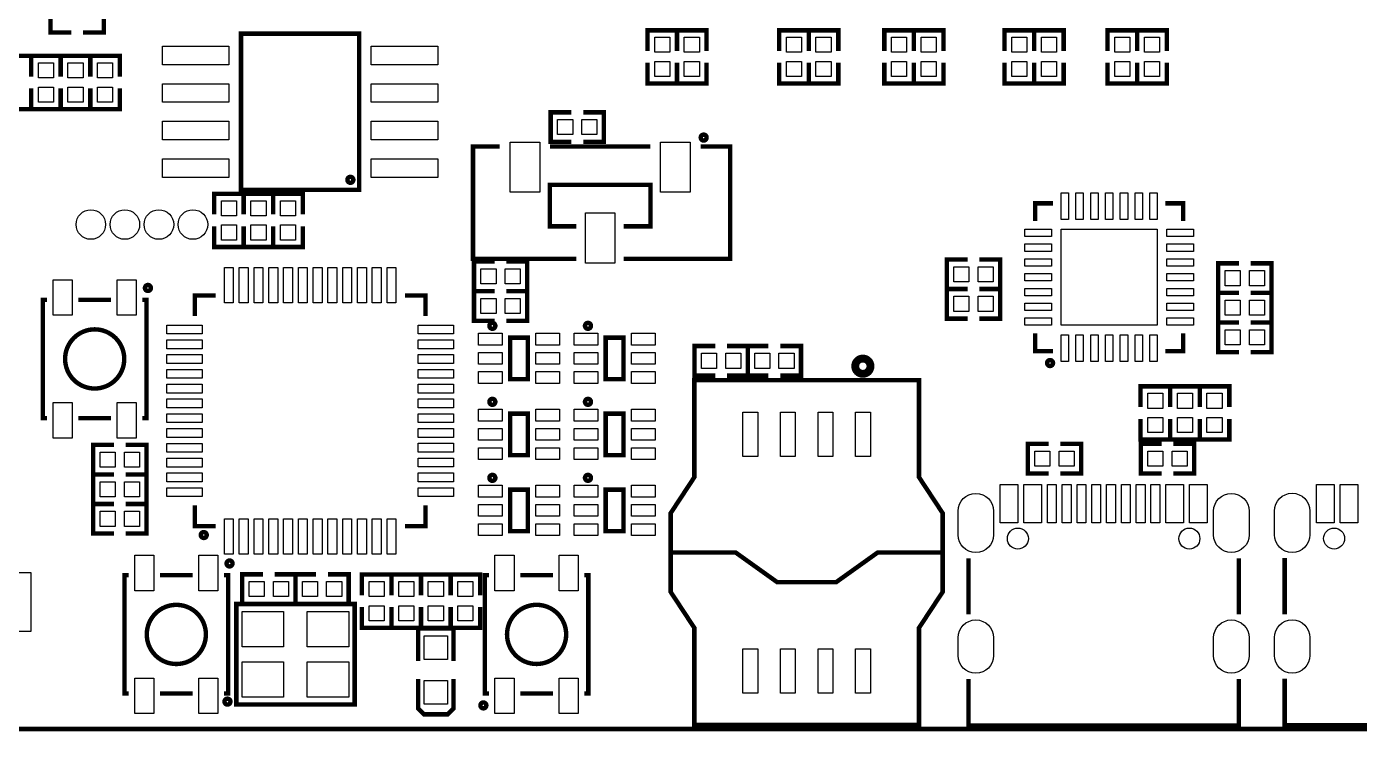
# Model space of a CAD drawing. Extents: x 0 to 112, y 0 to 86.
# Drawn here: x 26.88 to 71.94, y -0.08 to 23.75 of the extents above; entities that cross this region are included whole.
import ezdxf

# ---------------------------------------------------------------- set-up
doc = ezdxf.new("R2010")
doc.units = 0
for name, color, linetype in [('BG_OUTLINE', 3, 'CONTINUOUS'), ('PG_SILKSCREEN_TOP', 85, 'CONTINUOUS'), ('PIN_TOP', 12, 'CONTINUOUS')]:
    doc.layers.add(name, color=color, linetype=linetype)

msp = doc.modelspace()

# ---------------------------------------------------------------- linework, layer by layer
at = {"layer": 'BG_OUTLINE', "const_width": 0.1524}
msp.add_lwpolyline([(4.064, 0), (107.696, 0, 0.414214), (111.76, 4.064), (111.76, 81.8896, 0.414214), (107.696, 85.9536), (4.064, 85.9536, 0.414214), (0, 81.8896), (0, 4.064, 0.414214), (4.064, 0)], format="xyb", dxfattribs=at)
at = {"layer": 'PG_SILKSCREEN_TOP', "const_width": 0.150114}
for points in [[(28.385262, 24.549862), (27.685238, 24.549862), (27.685238, 23.54961), (28.385262, 23.54961)], [(28.785058, 24.549862), (29.485082, 24.549862), (29.485082, 23.54961), (28.785058, 23.54961)], [(38.12286, 18.229072), (38.12286, 23.509224), (34.122868, 23.509224), (34.122868, 18.229072), (38.12286, 18.229072)], [(48.869092, 22.924008), (48.869092, 23.624032), (47.86884, 23.624032), (47.86884, 22.924008)], [(49.869344, 22.924008), (49.869344, 23.624032), (48.869092, 23.624032), (48.869092, 22.924008)], [(53.322728, 22.924008), (53.322728, 23.624032), (52.322476, 23.624032), (52.322476, 22.924008)], [(54.32298, 22.924008), (54.32298, 23.624032), (53.322728, 23.624032), (53.322728, 22.924008)], [(56.878474, 22.924008), (56.878474, 23.624032), (55.878222, 23.624032), (55.878222, 22.924008)], [(57.878726, 22.924008), (57.878726, 23.624032), (56.878474, 23.624032), (56.878474, 22.924008)], [(60.945014, 22.924008), (60.945014, 23.624032), (59.944762, 23.624032), (59.944762, 22.924008)], [(61.945266, 22.924008), (61.945266, 23.624032), (60.945014, 23.624032), (60.945014, 22.924008)], [(64.429894, 22.924008), (64.429894, 23.624032), (63.429642, 23.624032), (63.429642, 22.924008)], [(65.430146, 22.924008), (65.430146, 23.624032), (64.429894, 23.624032), (64.429894, 22.924008)], [(27.026616, 22.060916), (27.026616, 22.76094), (26.026364, 22.76094), (26.026364, 22.060916)], [(28.026868, 22.060916), (28.026868, 22.76094), (27.026616, 22.76094), (27.026616, 22.060916)], [(29.02712, 22.060916), (29.02712, 22.76094), (28.026868, 22.76094), (28.026868, 22.060916)], [(29.02712, 22.060916), (29.02712, 22.76094), (30.027372, 22.76094), (30.027372, 22.060916)], [(48.869092, 22.524212), (48.869092, 21.824188), (47.86884, 21.824188), (47.86884, 22.524212)], [(49.869344, 22.524212), (49.869344, 21.824188), (48.869092, 21.824188), (48.869092, 22.524212)], [(53.322728, 22.524212), (53.322728, 21.824188), (52.322476, 21.824188), (52.322476, 22.524212)], [(54.32298, 22.524212), (54.32298, 21.824188), (53.322728, 21.824188), (53.322728, 22.524212)], [(56.878474, 22.524212), (56.878474, 21.824188), (55.878222, 21.824188), (55.878222, 22.524212)], [(57.878726, 22.524212), (57.878726, 21.824188), (56.878474, 21.824188), (56.878474, 22.524212)], [(60.945014, 22.524212), (60.945014, 21.824188), (59.944762, 21.824188), (59.944762, 22.524212)], [(61.945266, 22.524212), (61.945266, 21.824188), (60.945014, 21.824188), (60.945014, 22.524212)], [(64.429894, 22.524212), (64.429894, 21.824188), (63.429642, 21.824188), (63.429642, 22.524212)], [(65.430146, 22.524212), (65.430146, 21.824188), (64.429894, 21.824188), (64.429894, 22.524212)], [(27.026616, 21.66112), (27.026616, 20.961096), (26.026364, 20.961096), (26.026364, 21.66112)], [(28.026868, 21.66112), (28.026868, 20.961096), (27.026616, 20.961096), (27.026616, 21.66112)], [(29.02712, 21.66112), (29.02712, 20.961096), (28.026868, 20.961096), (28.026868, 21.66112)], [(29.02712, 21.66112), (29.02712, 20.961096), (30.027372, 20.961096), (30.027372, 21.66112)], [(45.295312, 19.851116), (44.595288, 19.851116), (44.595288, 20.851368), (45.295312, 20.851368)], [(45.695108, 19.851116), (46.395132, 19.851116), (46.395132, 20.851368), (45.695108, 20.851368)], [(42.869358, 19.697446), (41.969436, 19.697446), (41.969436, 15.897606), (45.469302, 15.897606)], [(47.969424, 19.697446), (44.56938, 19.697446)], [(47.069502, 15.897606), (50.669444, 15.897606), (50.669444, 19.697446), (49.669446, 19.697446)], [(34.214308, 17.398238), (34.214308, 18.098262), (33.214056, 18.098262), (33.214056, 17.398238)], [(34.214308, 17.398238), (34.214308, 18.098262), (35.21456, 18.098262), (35.21456, 17.398238)], [(35.21456, 17.398238), (35.21456, 18.098262), (36.214812, 18.098262), (36.214812, 17.398238)], [(47.069502, 16.997426), (47.969424, 16.997426), (47.969424, 18.397474), (44.56938, 18.397474), (44.56938, 16.997426), (45.469302, 16.997426)], [(60.983368, 17.174972), (60.983368, 17.775174), (61.58357, 17.775174)], [(65.38341, 17.775174), (65.983612, 17.775174), (65.983612, 17.174972)], [(34.214308, 16.998442), (34.214308, 16.298418), (33.214056, 16.298418), (33.214056, 16.998442)], [(34.214308, 16.998442), (34.214308, 16.298418), (35.21456, 16.298418), (35.21456, 16.998442)], [(35.21456, 16.998442), (35.21456, 16.298418), (36.214812, 16.298418), (36.214812, 16.998442)], [(42.702226, 14.804898), (42.002202, 14.804898), (42.002202, 15.80515), (42.702226, 15.80515)], [(43.102022, 14.804898), (43.802046, 14.804898), (43.802046, 15.80515), (43.102022, 15.80515)], [(58.69559, 14.877034), (57.995566, 14.877034), (57.995566, 15.877286), (58.69559, 15.877286)], [(59.095386, 14.877034), (59.79541, 14.877034), (59.79541, 15.877286), (59.095386, 15.877286)], [(67.871594, 15.745206), (67.17157, 15.745206), (67.17157, 14.744954), (67.871594, 14.744954)], [(68.27139, 15.745206), (68.971414, 15.745206), (68.971414, 14.744954), (68.27139, 14.744954)], [(42.702226, 14.804898), (42.002202, 14.804898), (42.002202, 13.804646), (42.702226, 13.804646)], [(43.102022, 14.804898), (43.802046, 14.804898), (43.802046, 13.804646), (43.102022, 13.804646)], [(58.69559, 13.876782), (57.995566, 13.876782), (57.995566, 14.877034), (58.69559, 14.877034)], [(59.095386, 13.876782), (59.79541, 13.876782), (59.79541, 14.877034), (59.095386, 14.877034)], [(27.563572, 14.51356), (27.425396, 14.51356), (27.425396, 10.513568), (27.563572, 10.513568)], [(29.72943, 14.51356), (28.621482, 14.51356)], [(30.78734, 10.513568), (30.925516, 10.513568), (30.925516, 14.51356), (30.78734, 14.51356)], [(33.264348, 14.660372), (32.564324, 14.660372), (32.564324, 13.960348)], [(39.664132, 14.660372), (40.364156, 14.660372), (40.364156, 13.960348)], [(67.871594, 13.744702), (67.17157, 13.744702), (67.17157, 14.744954), (67.871594, 14.744954)], [(68.27139, 13.744702), (68.971414, 13.744702), (68.971414, 14.744954), (68.27139, 14.744954)], [(67.871594, 12.74445), (67.17157, 12.74445), (67.17157, 13.744702), (67.871594, 13.744702)], [(68.27139, 12.74445), (68.971414, 12.74445), (68.971414, 13.744702), (68.27139, 13.744702)], [(43.824906, 13.2334), (43.824906, 11.833352), (43.224958, 11.833352), (43.224958, 13.2334), (43.824906, 13.2334)], [(47.056802, 13.2334), (47.056802, 11.833352), (46.456854, 11.833352), (46.456854, 13.2334), (47.056802, 13.2334)], [(61.58357, 12.77493), (60.983368, 12.77493), (60.983368, 13.375132)], [(65.983612, 13.375132), (65.983612, 12.77493), (65.38341, 12.77493)], [(50.160682, 12.949936), (49.460658, 12.949936), (49.460658, 11.949684), (50.160682, 11.949684)], [(50.560478, 12.949936), (51.260502, 12.949936), (51.260502, 11.949684), (50.560478, 11.949684)], [(51.960526, 12.949936), (51.260502, 12.949936), (51.260502, 11.949684), (51.960526, 11.949684)], [(52.360322, 12.949936), (53.060346, 12.949936), (53.060346, 11.949684), (52.360322, 11.949684)], [(57.053226, 11.7983), (57.053226, 8.513318), (57.853072, 7.298182), (57.853072, 4.638294), (57.053226, 3.423158), (57.053226, 0.138176), (49.453038, 0.138176), (49.453038, 3.423158), (48.653192, 4.638294), (48.653192, 7.298182), (49.453038, 8.513318), (49.453038, 11.7983), (57.053226, 11.7983)], [(65.545462, 10.886948), (65.545462, 11.586972), (64.54521, 11.586972), (64.54521, 10.886948)], [(66.545714, 10.886948), (66.545714, 11.586972), (65.545462, 11.586972), (65.545462, 10.886948)], [(67.545966, 10.886948), (67.545966, 11.586972), (66.545714, 11.586972), (66.545714, 10.886948)], [(29.72943, 10.513568), (28.621482, 10.513568)], [(43.824906, 10.663428), (43.824906, 9.26338), (43.224958, 9.26338), (43.224958, 10.663428), (43.824906, 10.663428)], [(47.056802, 10.663428), (47.056802, 9.26338), (46.456854, 9.26338), (46.456854, 10.663428), (47.056802, 10.663428)], [(65.545462, 10.487152), (65.545462, 9.787128), (64.54521, 9.787128), (64.54521, 10.487152)], [(66.545714, 10.487152), (66.545714, 9.787128), (65.545462, 9.787128), (65.545462, 10.487152)], [(67.545966, 10.487152), (67.545966, 9.787128), (66.545714, 9.787128), (66.545714, 10.487152)], [(29.826458, 8.60933), (29.126434, 8.60933), (29.126434, 9.609582), (29.826458, 9.609582)], [(30.226254, 8.60933), (30.926278, 8.60933), (30.926278, 9.609582), (30.226254, 9.609582)], [(61.435234, 9.643364), (60.73521, 9.643364), (60.73521, 8.643112), (61.435234, 8.643112)], [(61.83503, 9.643364), (62.535054, 9.643364), (62.535054, 8.643112), (61.83503, 8.643112)], [(65.25514, 9.643364), (64.555116, 9.643364), (64.555116, 8.643112), (65.25514, 8.643112)], [(65.654936, 9.643364), (66.35496, 9.643364), (66.35496, 8.643112), (65.654936, 8.643112)], [(29.826458, 8.60933), (29.126434, 8.60933), (29.126434, 7.609078), (29.826458, 7.609078)], [(30.226254, 8.60933), (30.926278, 8.60933), (30.926278, 7.609078), (30.226254, 7.609078)], [(43.824906, 8.093456), (43.824906, 6.693408), (43.224958, 6.693408), (43.224958, 8.093456), (43.824906, 8.093456)], [(47.056802, 8.093456), (47.056802, 6.693408), (46.456854, 6.693408), (46.456854, 8.093456), (47.056802, 8.093456)], [(29.826458, 6.608826), (29.126434, 6.608826), (29.126434, 7.609078), (29.826458, 7.609078)], [(30.226254, 6.608826), (30.926278, 6.608826), (30.926278, 7.609078), (30.226254, 7.609078)], [(32.564324, 7.560564), (32.564324, 6.86054), (33.264348, 6.86054)], [(39.664132, 6.86054), (40.364156, 6.86054), (40.364156, 7.560564)], [(57.853072, 5.968238), (55.653178, 5.968238), (54.25313, 4.96824), (52.253134, 4.96824), (50.853086, 5.968238), (48.653192, 5.968238)], [(58.723022, 5.77723), (58.723022, 3.88112)], [(67.867022, 3.88112), (67.867022, 5.77723)], [(69.4182, 5.780024), (69.4182, 3.883914)], [(30.32506, 5.199888), (30.186884, 5.199888), (30.186884, 1.199896), (30.32506, 1.199896)], [(32.490918, 5.199888), (31.38297, 5.199888)], [(33.548828, 1.199896), (33.687004, 1.199896), (33.687004, 5.199888), (33.548828, 5.199888)], [(34.864294, 4.232402), (34.16427, 4.232402), (34.16427, 5.232654), (34.864294, 5.232654)], [(35.26409, 4.232402), (35.964114, 4.232402), (35.964114, 5.232654), (35.26409, 5.232654)], [(36.664138, 5.232654), (35.964114, 5.232654), (35.964114, 4.232402), (36.664138, 4.232402)], [(37.063934, 5.232654), (37.763958, 5.232654), (37.763958, 4.232402), (37.063934, 4.232402)], [(39.212012, 4.52247), (39.212012, 5.222494), (38.21176, 5.222494), (38.21176, 4.52247)], [(39.212012, 4.52247), (39.212012, 5.222494), (40.212264, 5.222494), (40.212264, 4.52247)], [(40.212264, 4.52247), (40.212264, 5.222494), (41.212516, 5.222494), (41.212516, 4.52247)], [(42.212768, 4.52247), (42.212768, 5.222494), (41.212516, 5.222494), (41.212516, 4.52247)], [(42.507916, 5.200904), (42.36974, 5.200904), (42.36974, 1.200912), (42.507916, 1.200912)], [(43.565826, 5.200904), (44.673774, 5.200904)], [(45.731684, 1.200912), (45.86986, 1.200912), (45.86986, 5.200904), (45.731684, 5.200904)], [(33.965896, 0.829056), (37.965888, 0.829056), (37.965888, 4.2291), (33.965896, 4.2291), (33.965896, 0.829056)], [(39.212012, 4.122674), (39.212012, 3.42265), (38.21176, 3.42265), (38.21176, 4.122674)], [(39.212012, 4.122674), (39.212012, 3.42265), (40.212264, 3.42265), (40.212264, 4.122674)], [(40.212264, 4.122674), (40.212264, 3.42265), (41.212516, 3.42265), (41.212516, 4.122674)], [(42.212768, 4.122674), (42.212768, 3.42265), (41.212516, 3.42265), (41.212516, 4.122674)], [(40.112442, 2.29743), (40.112442, 3.397504), (41.312338, 3.397504), (41.312338, 2.29743)], [(41.312338, 1.697482), (41.312338, 0.697484), (41.11244, 0.497332), (40.31234, 0.497332), (40.112442, 0.697484), (40.112442, 1.697482)], [(58.723022, 1.697228), (58.723022, 0.124206), (67.867022, 0.124206), (67.867022, 1.697228)], [(69.4182, 1.700022), (69.4182, 0.127), (78.5622, 0.127), (78.5622, 1.700022)], [(32.490918, 1.199896), (31.38297, 1.199896)], [(43.565826, 1.200912), (44.673774, 1.200912)]]:
    msp.add_lwpolyline(points, dxfattribs=at)
for points in [[(49.869344, 19.99742, 0.99979), (49.669446, 19.997674, 1.00021), (49.869344, 19.99742)], [(37.922962, 18.569178, 0.9997), (37.72281, 18.569178, 1.0003), (37.922962, 18.569178)], [(31.07563, 14.91361, 0.999541), (30.875224, 14.91361, 1.000459), (31.07563, 14.91361)], [(30.175454, 12.513564, 1), (28.175458, 12.513564, 1), (30.175454, 12.513564)], [(42.724832, 13.63345, 1.00053), (42.524934, 13.633196, 0.99947), (42.724832, 13.63345)], [(45.956728, 13.63345, 1.00053), (45.75683, 13.633196, 0.99947), (45.956728, 13.63345)], [(55.469282, 12.2682, 1.00012), (54.837076, 12.2682, 0.99988), (55.469282, 12.2682)], [(55.353204, 12.2682, 1.00019), (54.953154, 12.2682, 0.99981), (55.353204, 12.2682)], [(61.583316, 12.375134, 1.000451), (61.383672, 12.37488, 0.999549), (61.583316, 12.375134)], [(42.724832, 11.063478, 1.00053), (42.524934, 11.063224, 0.99947), (42.724832, 11.063478)], [(45.956728, 11.063478, 1.00053), (45.75683, 11.063224, 0.99947), (45.956728, 11.063478)], [(42.724832, 8.493506, 1.00053), (42.524934, 8.493252, 0.99947), (42.724832, 8.493506)], [(45.956728, 8.493506, 1.00053), (45.75683, 8.493252, 0.99947), (45.956728, 8.493506)], [(32.963866, 6.560566, 1.000171), (32.76473, 6.560312, 0.999829), (32.963866, 6.560566)], [(33.837118, 5.599938, 0.999541), (33.636712, 5.599938, 1.000459), (33.837118, 5.599938)], [(32.936942, 3.199892, 1), (30.936946, 3.199892, 1), (32.936942, 3.199892)], [(45.119798, 3.200908, 1), (43.119802, 3.200908, 1), (45.119798, 3.200908)], [(33.765998, 0.929132, 0.999461), (33.565846, 0.929132, 1.00054), (33.765998, 0.929132)], [(42.419778, 0.800862, 1.00046), (42.21988, 0.800862, 0.99954), (42.419778, 0.800862)]]:
    msp.add_lwpolyline(points, format="xyb", dxfattribs=at)
at = {"layer": 'PIN_TOP'}
for points in [[(33.717738, 23.089108), (33.717738, 22.459188), (31.467806, 22.459188), (31.467806, 23.089108)], [(40.777922, 23.089108), (40.777922, 22.459188), (38.52799, 22.459188), (38.52799, 23.089108)], [(48.11395, 23.389082), (48.623982, 23.389082), (48.623982, 22.87905), (48.11395, 22.87905)], [(49.114202, 23.389082), (49.624234, 23.389082), (49.624234, 22.87905), (49.114202, 22.87905)], [(52.567586, 23.389082), (53.077618, 23.389082), (53.077618, 22.87905), (52.567586, 22.87905)], [(53.567838, 23.389082), (54.07787, 23.389082), (54.07787, 22.87905), (53.567838, 22.87905)], [(56.123332, 23.389082), (56.633364, 23.389082), (56.633364, 22.87905), (56.123332, 22.87905)], [(57.123584, 23.389082), (57.633616, 23.389082), (57.633616, 22.87905), (57.123584, 22.87905)], [(60.189872, 23.389082), (60.699904, 23.389082), (60.699904, 22.87905), (60.189872, 22.87905)], [(61.190124, 23.389082), (61.700156, 23.389082), (61.700156, 22.87905), (61.190124, 22.87905)], [(63.674752, 23.389082), (64.184784, 23.389082), (64.184784, 22.87905), (63.674752, 22.87905)], [(64.675004, 23.389082), (65.185036, 23.389082), (65.185036, 22.87905), (64.675004, 22.87905)], [(48.11395, 22.56917), (48.623982, 22.56917), (48.623982, 22.059138), (48.11395, 22.059138)], [(49.114202, 22.56917), (49.624234, 22.56917), (49.624234, 22.059138), (49.114202, 22.059138)], [(52.567586, 22.56917), (53.077618, 22.56917), (53.077618, 22.059138), (52.567586, 22.059138)], [(53.567838, 22.56917), (54.07787, 22.56917), (54.07787, 22.059138), (53.567838, 22.059138)], [(56.123332, 22.56917), (56.633364, 22.56917), (56.633364, 22.059138), (56.123332, 22.059138)], [(57.123584, 22.56917), (57.633616, 22.56917), (57.633616, 22.059138), (57.123584, 22.059138)], [(60.189872, 22.56917), (60.699904, 22.56917), (60.699904, 22.059138), (60.189872, 22.059138)], [(61.190124, 22.56917), (61.700156, 22.56917), (61.700156, 22.059138), (61.190124, 22.059138)], [(63.674752, 22.56917), (64.184784, 22.56917), (64.184784, 22.059138), (63.674752, 22.059138)], [(64.675004, 22.56917), (65.185036, 22.56917), (65.185036, 22.059138), (64.675004, 22.059138)], [(27.271726, 22.52599), (27.781758, 22.52599), (27.781758, 22.015958), (27.271726, 22.015958)], [(28.271978, 22.52599), (28.78201, 22.52599), (28.78201, 22.015958), (28.271978, 22.015958)], [(29.782262, 22.015958), (29.27223, 22.015958), (29.27223, 22.52599), (29.782262, 22.52599)], [(27.271726, 21.706078), (27.781758, 21.706078), (27.781758, 21.196046), (27.271726, 21.196046)], [(28.271978, 21.706078), (28.78201, 21.706078), (28.78201, 21.196046), (28.271978, 21.196046)], [(29.782262, 21.196046), (29.27223, 21.196046), (29.27223, 21.706078), (29.782262, 21.706078)], [(33.717738, 21.819108), (33.717738, 21.189188), (31.467806, 21.189188), (31.467806, 21.819108)], [(40.777922, 21.819108), (40.777922, 21.189188), (38.52799, 21.189188), (38.52799, 21.819108)], [(33.717738, 20.549108), (33.717738, 19.919188), (31.467806, 19.919188), (31.467806, 20.549108)], [(40.777922, 20.549108), (40.777922, 19.919188), (38.52799, 19.919188), (38.52799, 20.549108)], [(45.34027, 20.606258), (45.34027, 20.096226), (44.830238, 20.096226), (44.830238, 20.606258)], [(46.160182, 20.606258), (46.160182, 20.096226), (45.65015, 20.096226), (45.65015, 20.606258)], [(43.229403, 19.847433), (44.229401, 19.847433), (44.229401, 18.147411), (43.229403, 18.147411)], [(48.309403, 19.847433), (49.309401, 19.847433), (49.309401, 18.147411), (48.309403, 18.147411)], [(33.717738, 19.279108), (33.717738, 18.649188), (31.467806, 18.649188), (31.467806, 19.279108)], [(40.777922, 19.279108), (40.777922, 18.649188), (38.52799, 18.649188), (38.52799, 19.279108)], [(62.108334, 17.225137), (61.858398, 17.225137), (61.858398, 18.125059), (62.108334, 18.125059)], [(62.60846, 17.225137), (62.358524, 17.225137), (62.358524, 18.125059), (62.60846, 18.125059)], [(63.108332, 17.225137), (62.858396, 17.225137), (62.858396, 18.125059), (63.108332, 18.125059)], [(63.608458, 17.225137), (63.358522, 17.225137), (63.358522, 18.125059), (63.608458, 18.125059)], [(64.108584, 17.225137), (63.858648, 17.225137), (63.858648, 18.125059), (64.108584, 18.125059)], [(64.608456, 17.225137), (64.35852, 17.225137), (64.35852, 18.125059), (64.608456, 18.125059)], [(65.108582, 17.225137), (64.858646, 17.225137), (64.858646, 18.125059), (65.108582, 18.125059)], [(33.459166, 17.863312), (33.969198, 17.863312), (33.969198, 17.35328), (33.459166, 17.35328)], [(34.96945, 17.35328), (34.459418, 17.35328), (34.459418, 17.863312), (34.96945, 17.863312)], [(35.969702, 17.35328), (35.45967, 17.35328), (35.45967, 17.863312), (35.969702, 17.863312)], [(45.769403, 17.447641), (46.769401, 17.447641), (46.769401, 15.747619), (45.769403, 15.747619)], [(33.459166, 17.0434), (33.969198, 17.0434), (33.969198, 16.533368), (33.459166, 16.533368)], [(34.96945, 16.533368), (34.459418, 16.533368), (34.459418, 17.0434), (34.96945, 17.0434)], [(35.969702, 16.533368), (35.45967, 16.533368), (35.45967, 17.0434), (35.969702, 17.0434)], [(61.533405, 16.900144), (61.533405, 16.650208), (60.633483, 16.650208), (60.633483, 16.900144)], [(65.108455, 16.900017), (65.108455, 13.650087), (61.858525, 13.650087), (61.858525, 16.900017)], [(66.333497, 16.900144), (66.333497, 16.650208), (65.433575, 16.650208), (65.433575, 16.900144)], [(61.533405, 16.400018), (61.533405, 16.150082), (60.633483, 16.150082), (60.633483, 16.400018)], [(66.333497, 16.400018), (66.333497, 16.150082), (65.433575, 16.150082), (65.433575, 16.400018)], [(61.533405, 15.900146), (61.533405, 15.65021), (60.633483, 15.65021), (60.633483, 15.900146)], [(66.333497, 15.900146), (66.333497, 15.65021), (65.433575, 15.65021), (65.433575, 15.900146)], [(33.564195, 15.610332), (33.864169, 15.610332), (33.864169, 14.410436), (33.564195, 14.410436)], [(34.064321, 15.610332), (34.364295, 15.610332), (34.364295, 14.410436), (34.064321, 14.410436)], [(34.564193, 15.610332), (34.864167, 15.610332), (34.864167, 14.410436), (34.564193, 14.410436)], [(35.064319, 15.610332), (35.364293, 15.610332), (35.364293, 14.410436), (35.064319, 14.410436)], [(35.564191, 15.610332), (35.864165, 15.610332), (35.864165, 14.410436), (35.564191, 14.410436)], [(36.064317, 15.610332), (36.364291, 15.610332), (36.364291, 14.410436), (36.064317, 14.410436)], [(36.564189, 15.610332), (36.864163, 15.610332), (36.864163, 14.410436), (36.564189, 14.410436)], [(37.064315, 15.610332), (37.364289, 15.610332), (37.364289, 14.410436), (37.064315, 14.410436)], [(37.564187, 15.610332), (37.864161, 15.610332), (37.864161, 14.410436), (37.564187, 14.410436)], [(38.064313, 15.610332), (38.364287, 15.610332), (38.364287, 14.410436), (38.064313, 14.410436)], [(38.564185, 15.610332), (38.864159, 15.610332), (38.864159, 14.410436), (38.564185, 14.410436)], [(39.064311, 15.610332), (39.364285, 15.610332), (39.364285, 14.410436), (39.064311, 14.410436)], [(42.747184, 15.56004), (42.747184, 15.050008), (42.237152, 15.050008), (42.237152, 15.56004)], [(43.567096, 15.56004), (43.567096, 15.050008), (43.057064, 15.050008), (43.057064, 15.56004)], [(58.740548, 15.632176), (58.740548, 15.122144), (58.230516, 15.122144), (58.230516, 15.632176)], [(59.56046, 15.632176), (59.56046, 15.122144), (59.050428, 15.122144), (59.050428, 15.632176)], [(61.533405, 15.40002), (61.533405, 15.150084), (60.633483, 15.150084), (60.633483, 15.40002)], [(66.333497, 15.40002), (66.333497, 15.150084), (65.433575, 15.150084), (65.433575, 15.40002)], [(67.40652, 14.990064), (67.40652, 15.500096), (67.916552, 15.500096), (67.916552, 14.990064)], [(68.226432, 14.990064), (68.226432, 15.500096), (68.736464, 15.500096), (68.736464, 14.990064)], [(27.767407, 15.191486), (28.417393, 15.191486), (28.417393, 13.99159), (27.767407, 13.99159)], [(29.933519, 15.191486), (30.583505, 15.191486), (30.583505, 13.99159), (29.933519, 13.99159)], [(61.533405, 14.899894), (61.533405, 14.649958), (60.633483, 14.649958), (60.633483, 14.899894)], [(66.333497, 14.899894), (66.333497, 14.649958), (65.433575, 14.649958), (65.433575, 14.899894)], [(42.237152, 14.049756), (42.237152, 14.559788), (42.747184, 14.559788), (42.747184, 14.049756)], [(43.057064, 14.049756), (43.057064, 14.559788), (43.567096, 14.559788), (43.567096, 14.049756)], [(58.740548, 14.631924), (58.740548, 14.121892), (58.230516, 14.121892), (58.230516, 14.631924)], [(59.56046, 14.631924), (59.56046, 14.121892), (59.050428, 14.121892), (59.050428, 14.631924)], [(67.916552, 14.499844), (67.916552, 13.989812), (67.40652, 13.989812), (67.40652, 14.499844)], [(68.736464, 14.499844), (68.736464, 13.989812), (68.226432, 13.989812), (68.226432, 14.499844)], [(61.533405, 14.400022), (61.533405, 14.150086), (60.633483, 14.150086), (60.633483, 14.400022)], [(66.333497, 14.400022), (66.333497, 14.150086), (65.433575, 14.150086), (65.433575, 14.400022)], [(31.614364, 13.3604), (31.614364, 13.660374), (32.81426, 13.660374), (32.81426, 13.3604)], [(41.314116, 13.660501), (41.314116, 13.360527), (40.11422, 13.360527), (40.11422, 13.660501)], [(61.533405, 13.899896), (61.533405, 13.64996), (60.633483, 13.64996), (60.633483, 13.899896)], [(66.333497, 13.899896), (66.333497, 13.64996), (65.433575, 13.64996), (65.433575, 13.899896)], [(31.614364, 12.860274), (31.614364, 13.160248), (32.81426, 13.160248), (32.81426, 12.860274)], [(41.314116, 13.160375), (41.314116, 12.860401), (40.11422, 12.860401), (40.11422, 13.160375)], [(42.154856, 12.98321), (42.154856, 13.38326), (42.954956, 13.38326), (42.954956, 12.98321)], [(44.094908, 12.98321), (44.094908, 13.38326), (44.895008, 13.38326), (44.895008, 12.98321)], [(45.386752, 12.98321), (45.386752, 13.38326), (46.186852, 13.38326), (46.186852, 12.98321)], [(47.326804, 12.98321), (47.326804, 13.38326), (48.126904, 13.38326), (48.126904, 12.98321)], [(62.108334, 12.425045), (61.858398, 12.425045), (61.858398, 13.324967), (62.108334, 13.324967)], [(62.60846, 12.425045), (62.358524, 12.425045), (62.358524, 13.324967), (62.60846, 13.324967)], [(63.108332, 12.425045), (62.858396, 12.425045), (62.858396, 13.324967), (63.108332, 13.324967)], [(63.608458, 12.425045), (63.358522, 12.425045), (63.358522, 13.324967), (63.608458, 13.324967)], [(64.108584, 12.425045), (63.858648, 12.425045), (63.858648, 13.324967), (64.108584, 13.324967)], [(64.608456, 12.425045), (64.35852, 12.425045), (64.35852, 13.324967), (64.608456, 13.324967)], [(65.108582, 12.425045), (64.858646, 12.425045), (64.858646, 13.324967), (65.108582, 13.324967)], [(67.916552, 13.499592), (67.916552, 12.98956), (67.40652, 12.98956), (67.40652, 13.499592)], [(68.736464, 13.499592), (68.736464, 12.98956), (68.226432, 12.98956), (68.226432, 13.499592)], [(31.614364, 12.360402), (31.614364, 12.660376), (32.81426, 12.660376), (32.81426, 12.360402)], [(41.314116, 12.660503), (41.314116, 12.360529), (40.11422, 12.360529), (40.11422, 12.660503)], [(42.154856, 12.333224), (42.154856, 12.733274), (42.954956, 12.733274), (42.954956, 12.333224)], [(44.094908, 12.333224), (44.094908, 12.733274), (44.895008, 12.733274), (44.895008, 12.333224)], [(45.386752, 12.333224), (45.386752, 12.733274), (46.186852, 12.733274), (46.186852, 12.333224)], [(47.326804, 12.333224), (47.326804, 12.733274), (48.126904, 12.733274), (48.126904, 12.333224)], [(49.695608, 12.194794), (49.695608, 12.704826), (50.20564, 12.704826), (50.20564, 12.194794)], [(50.51552, 12.194794), (50.51552, 12.704826), (51.025552, 12.704826), (51.025552, 12.194794)], [(51.495452, 12.194794), (51.495452, 12.704826), (52.005484, 12.704826), (52.005484, 12.194794)], [(52.315364, 12.194794), (52.315364, 12.704826), (52.825396, 12.704826), (52.825396, 12.194794)], [(31.614364, 11.860276), (31.614364, 12.16025), (32.81426, 12.16025), (32.81426, 11.860276)], [(41.314116, 12.160377), (41.314116, 11.860403), (40.11422, 11.860403), (40.11422, 12.160377)], [(42.154856, 11.683238), (42.154856, 12.083288), (42.954956, 12.083288), (42.954956, 11.683238)], [(44.094908, 11.683238), (44.094908, 12.083288), (44.895008, 12.083288), (44.895008, 11.683238)], [(45.386752, 11.683238), (45.386752, 12.083288), (46.186852, 12.083288), (46.186852, 11.683238)], [(47.326804, 11.683238), (47.326804, 12.083288), (48.126904, 12.083288), (48.126904, 11.683238)], [(31.614364, 11.360404), (31.614364, 11.660378), (32.81426, 11.660378), (32.81426, 11.360404)], [(41.314116, 11.660505), (41.314116, 11.360531), (40.11422, 11.360531), (40.11422, 11.660505)], [(64.79032, 11.352022), (65.300352, 11.352022), (65.300352, 10.84199), (64.79032, 10.84199)], [(65.790572, 11.352022), (66.300604, 11.352022), (66.300604, 10.84199), (65.790572, 10.84199)], [(66.790824, 11.352022), (67.300856, 11.352022), (67.300856, 10.84199), (66.790824, 10.84199)], [(27.767407, 11.036554), (28.417393, 11.036554), (28.417393, 9.836658), (27.767407, 9.836658)], [(29.933519, 11.036554), (30.583505, 11.036554), (30.583505, 9.836658), (29.933519, 9.836658)], [(31.614364, 10.860278), (31.614364, 11.160252), (32.81426, 11.160252), (32.81426, 10.860278)], [(41.314116, 11.160379), (41.314116, 10.860405), (40.11422, 10.860405), (40.11422, 11.160379)], [(31.614364, 10.360406), (31.614364, 10.66038), (32.81426, 10.66038), (32.81426, 10.360406)], [(41.314116, 10.660507), (41.314116, 10.360533), (40.11422, 10.360533), (40.11422, 10.660507)], [(42.154856, 10.413238), (42.154856, 10.813288), (42.954956, 10.813288), (42.954956, 10.413238)], [(44.094908, 10.413238), (44.094908, 10.813288), (44.895008, 10.813288), (44.895008, 10.413238)], [(45.386752, 10.413238), (45.386752, 10.813288), (46.186852, 10.813288), (46.186852, 10.413238)], [(47.326804, 10.413238), (47.326804, 10.813288), (48.126904, 10.813288), (48.126904, 10.413238)], [(51.598195, 9.218168), (51.098069, 9.218168), (51.098069, 10.718292), (51.598195, 10.718292)], [(52.868195, 9.218168), (52.368069, 9.218168), (52.368069, 10.718292), (52.868195, 10.718292)], [(54.138195, 9.218168), (53.638069, 9.218168), (53.638069, 10.718292), (54.138195, 10.718292)], [(55.408195, 9.218168), (54.908069, 9.218168), (54.908069, 10.718292), (55.408195, 10.718292)], [(64.79032, 10.53211), (65.300352, 10.53211), (65.300352, 10.022078), (64.79032, 10.022078)], [(65.790572, 10.53211), (66.300604, 10.53211), (66.300604, 10.022078), (65.790572, 10.022078)], [(66.790824, 10.53211), (67.300856, 10.53211), (67.300856, 10.022078), (66.790824, 10.022078)], [(31.614364, 9.86028), (31.614364, 10.160254), (32.81426, 10.160254), (32.81426, 9.86028)], [(41.314116, 10.160381), (41.314116, 9.860407), (40.11422, 9.860407), (40.11422, 10.160381)], [(42.154856, 9.763252), (42.154856, 10.163302), (42.954956, 10.163302), (42.954956, 9.763252)], [(44.094908, 9.763252), (44.094908, 10.163302), (44.895008, 10.163302), (44.895008, 9.763252)], [(45.386752, 9.763252), (45.386752, 10.163302), (46.186852, 10.163302), (46.186852, 9.763252)], [(47.326804, 9.763252), (47.326804, 10.163302), (48.126904, 10.163302), (48.126904, 9.763252)], [(31.614364, 9.360408), (31.614364, 9.660382), (32.81426, 9.660382), (32.81426, 9.360408)], [(41.314116, 9.660509), (41.314116, 9.360535), (40.11422, 9.360535), (40.11422, 9.660509)], [(42.154856, 9.113266), (42.154856, 9.513316), (42.954956, 9.513316), (42.954956, 9.113266)], [(44.094908, 9.113266), (44.094908, 9.513316), (44.895008, 9.513316), (44.895008, 9.113266)], [(45.386752, 9.113266), (45.386752, 9.513316), (46.186852, 9.513316), (46.186852, 9.113266)], [(47.326804, 9.113266), (47.326804, 9.513316), (48.126904, 9.513316), (48.126904, 9.113266)], [(29.871416, 9.364472), (29.871416, 8.85444), (29.361384, 8.85444), (29.361384, 9.364472)], [(30.691328, 9.364472), (30.691328, 8.85444), (30.181296, 8.85444), (30.181296, 9.364472)], [(31.614364, 8.860282), (31.614364, 9.160256), (32.81426, 9.160256), (32.81426, 8.860282)], [(41.314116, 9.160383), (41.314116, 8.860409), (40.11422, 8.860409), (40.11422, 9.160383)], [(60.97016, 8.888222), (60.97016, 9.398254), (61.480192, 9.398254), (61.480192, 8.888222)], [(61.790072, 8.888222), (61.790072, 9.398254), (62.300104, 9.398254), (62.300104, 8.888222)], [(64.790066, 8.888222), (64.790066, 9.398254), (65.300098, 9.398254), (65.300098, 8.888222)], [(65.609978, 8.888222), (65.609978, 9.398254), (66.12001, 9.398254), (66.12001, 8.888222)], [(31.614364, 8.36041), (31.614364, 8.660384), (32.81426, 8.660384), (32.81426, 8.36041)], [(41.314116, 8.660511), (41.314116, 8.360537), (40.11422, 8.360537), (40.11422, 8.660511)], [(29.361384, 7.854188), (29.361384, 8.36422), (29.871416, 8.36422), (29.871416, 7.854188)], [(30.181296, 7.854188), (30.181296, 8.36422), (30.691328, 8.36422), (30.691328, 7.854188)], [(31.614364, 7.860284), (31.614364, 8.160258), (32.81426, 8.160258), (32.81426, 7.860284)], [(41.314116, 8.160385), (41.314116, 7.860411), (40.11422, 7.860411), (40.11422, 8.160385)], [(42.154856, 7.843266), (42.154856, 8.243316), (42.954956, 8.243316), (42.954956, 7.843266)], [(44.094908, 7.843266), (44.094908, 8.243316), (44.895008, 8.243316), (44.895008, 7.843266)], [(45.386752, 7.843266), (45.386752, 8.243316), (46.186852, 8.243316), (46.186852, 7.843266)], [(47.326804, 7.843266), (47.326804, 8.243316), (48.126904, 8.243316), (48.126904, 7.843266)], [(60.395104, 6.969252), (59.795156, 6.969252), (59.795156, 8.269224), (60.395104, 8.269224)], [(61.19495, 6.969252), (60.595002, 6.969252), (60.595002, 8.269224), (61.19495, 8.269224)], [(61.694949, 6.969252), (61.394975, 6.969252), (61.394975, 8.269224), (61.694949, 8.269224)], [(62.195075, 6.969252), (61.895101, 6.969252), (61.895101, 8.269224), (62.195075, 8.269224)], [(62.694947, 6.969252), (62.394973, 6.969252), (62.394973, 8.269224), (62.694947, 8.269224)], [(63.195073, 6.969252), (62.895099, 6.969252), (62.895099, 8.269224), (63.195073, 8.269224)], [(63.694945, 6.969252), (63.394971, 6.969252), (63.394971, 8.269224), (63.694945, 8.269224)], [(64.195071, 6.969252), (63.895097, 6.969252), (63.895097, 8.269224), (64.195071, 8.269224)], [(64.694943, 6.969252), (64.394969, 6.969252), (64.394969, 8.269224), (64.694943, 8.269224)], [(65.195069, 6.969252), (64.895095, 6.969252), (64.895095, 8.269224), (65.195069, 8.269224)], [(65.995042, 6.969252), (65.395094, 6.969252), (65.395094, 8.269224), (65.995042, 8.269224)], [(66.794888, 6.969252), (66.19494, 6.969252), (66.19494, 8.269224), (66.794888, 8.269224)], [(71.090282, 6.972046), (70.490334, 6.972046), (70.490334, 8.272018), (71.090282, 8.272018)], [(71.890128, 6.972046), (71.29018, 6.972046), (71.29018, 8.272018), (71.890128, 8.272018)], [(29.871416, 7.363968), (29.871416, 6.853936), (29.361384, 6.853936), (29.361384, 7.363968)], [(30.691328, 7.363968), (30.691328, 6.853936), (30.181296, 6.853936), (30.181296, 7.363968)], [(42.154856, 7.19328), (42.154856, 7.59333), (42.954956, 7.59333), (42.954956, 7.19328)], [(44.094908, 7.19328), (44.094908, 7.59333), (44.895008, 7.59333), (44.895008, 7.19328)], [(45.386752, 7.19328), (45.386752, 7.59333), (46.186852, 7.59333), (46.186852, 7.19328)], [(47.326804, 7.19328), (47.326804, 7.59333), (48.126904, 7.59333), (48.126904, 7.19328)], [(33.864169, 5.91058), (33.564195, 5.91058), (33.564195, 7.110476), (33.864169, 7.110476)], [(34.364295, 5.91058), (34.064321, 5.91058), (34.064321, 7.110476), (34.364295, 7.110476)], [(34.864167, 5.91058), (34.564193, 5.91058), (34.564193, 7.110476), (34.864167, 7.110476)], [(35.364293, 5.91058), (35.064319, 5.91058), (35.064319, 7.110476), (35.364293, 7.110476)], [(35.864165, 5.91058), (35.564191, 5.91058), (35.564191, 7.110476), (35.864165, 7.110476)], [(36.364291, 5.91058), (36.064317, 5.91058), (36.064317, 7.110476), (36.364291, 7.110476)], [(36.864163, 5.91058), (36.564189, 5.91058), (36.564189, 7.110476), (36.864163, 7.110476)], [(37.364289, 5.91058), (37.064315, 5.91058), (37.064315, 7.110476), (37.364289, 7.110476)], [(37.864161, 5.91058), (37.564187, 5.91058), (37.564187, 7.110476), (37.864161, 7.110476)], [(38.364287, 5.91058), (38.064313, 5.91058), (38.064313, 7.110476), (38.364287, 7.110476)], [(38.864159, 5.91058), (38.564185, 5.91058), (38.564185, 7.110476), (38.864159, 7.110476)], [(39.364285, 5.91058), (39.064311, 5.91058), (39.064311, 7.110476), (39.364285, 7.110476)], [(42.154856, 6.543294), (42.154856, 6.943344), (42.954956, 6.943344), (42.954956, 6.543294)], [(44.094908, 6.543294), (44.094908, 6.943344), (44.895008, 6.943344), (44.895008, 6.543294)], [(45.386752, 6.543294), (45.386752, 6.943344), (46.186852, 6.943344), (46.186852, 6.543294)], [(47.326804, 6.543294), (47.326804, 6.943344), (48.126904, 6.943344), (48.126904, 6.543294)], [(30.528895, 5.877814), (31.178881, 5.877814), (31.178881, 4.677918), (30.528895, 4.677918)], [(32.695007, 5.877814), (33.344993, 5.877814), (33.344993, 4.677918), (32.695007, 4.677918)], [(43.361737, 4.677918), (42.711751, 4.677918), (42.711751, 5.877814), (43.361737, 5.877814)], [(45.527849, 4.677918), (44.877863, 4.677918), (44.877863, 5.877814), (45.527849, 5.877814)], [(27.021028, 3.29438), (25.821132, 3.29438), (25.821132, 5.294376), (27.021028, 5.294376)], [(34.909252, 4.987544), (34.909252, 4.477512), (34.39922, 4.477512), (34.39922, 4.987544)], [(35.729164, 4.987544), (35.729164, 4.477512), (35.219132, 4.477512), (35.219132, 4.987544)], [(36.199064, 4.477512), (36.199064, 4.987544), (36.709096, 4.987544), (36.709096, 4.477512)], [(37.018976, 4.477512), (37.018976, 4.987544), (37.529008, 4.987544), (37.529008, 4.477512)], [(38.45687, 4.987544), (38.966902, 4.987544), (38.966902, 4.477512), (38.45687, 4.477512)], [(39.967154, 4.477512), (39.457122, 4.477512), (39.457122, 4.987544), (39.967154, 4.987544)], [(40.967406, 4.477512), (40.457374, 4.477512), (40.457374, 4.987544), (40.967406, 4.987544)], [(41.457626, 4.987544), (41.967658, 4.987544), (41.967658, 4.477512), (41.457626, 4.477512)], [(38.45687, 4.167632), (38.966902, 4.167632), (38.966902, 3.6576), (38.45687, 3.6576)], [(39.967154, 3.6576), (39.457122, 3.6576), (39.457122, 4.167632), (39.967154, 4.167632)], [(40.967406, 3.6576), (40.457374, 3.6576), (40.457374, 4.167632), (40.967406, 4.167632)], [(41.457626, 4.167632), (41.967658, 4.167632), (41.967658, 3.6576), (41.457626, 3.6576)], [(34.165794, 2.779014), (34.165794, 3.97891), (35.565842, 3.97891), (35.565842, 2.779014)], [(36.365942, 2.779014), (36.365942, 3.97891), (37.76599, 3.97891), (37.76599, 2.779014)], [(41.11244, 2.347468), (40.31234, 2.347468), (40.31234, 3.147568), (41.11244, 3.147568)], [(51.598195, 1.218184), (51.098069, 1.218184), (51.098069, 2.718308), (51.598195, 2.718308)], [(52.868195, 1.218184), (52.368069, 1.218184), (52.368069, 2.718308), (52.868195, 2.718308)], [(54.138195, 1.218184), (53.638069, 1.218184), (53.638069, 2.718308), (54.138195, 2.718308)], [(55.408195, 1.218184), (54.908069, 1.218184), (54.908069, 2.718308), (55.408195, 2.718308)], [(34.165794, 1.079246), (34.165794, 2.279142), (35.565842, 2.279142), (35.565842, 1.079246)], [(36.365942, 1.079246), (36.365942, 2.279142), (37.76599, 2.279142), (37.76599, 1.079246)], [(30.528895, 1.722882), (31.178881, 1.722882), (31.178881, 0.522986), (30.528895, 0.522986)], [(32.695007, 1.722882), (33.344993, 1.722882), (33.344993, 0.522986), (32.695007, 0.522986)], [(41.11244, 0.847344), (40.31234, 0.847344), (40.31234, 1.647444), (41.11244, 1.647444)], [(43.361737, 0.522986), (42.711751, 0.522986), (42.711751, 1.722882), (43.361737, 1.722882)], [(45.527849, 0.522986), (44.877863, 0.522986), (44.877863, 1.722882), (45.527849, 1.722882)]]:
    msp.add_lwpolyline(points, close=True, dxfattribs=at)
for points in [[(59.574938, 7.369302), (59.574938, 6.569202, -1), (58.375042, 6.569202), (58.375042, 7.369302, -1)], [(68.215002, 7.369302), (68.215002, 6.569202, -1), (67.015106, 6.569202), (67.015106, 7.369302, -1)], [(70.270116, 7.372096), (70.270116, 6.571996, -1), (69.07022, 6.571996), (69.07022, 7.372096, -1)], [(59.574938, 3.089275), (59.574938, 2.489073, -1), (58.375042, 2.489073), (58.375042, 3.089275, -1)], [(68.215002, 3.089275), (68.215002, 2.489073, -1), (67.015106, 2.489073), (67.015106, 3.089275, -1)], [(70.270116, 3.092069), (70.270116, 2.491867, -1), (69.07022, 2.491867), (69.07022, 3.092069, -1)]]:
    msp.add_lwpolyline(points, format="xyb", close=True, dxfattribs=at)
for centre, radius in [((29.045916, 17.057878), 0.499999), ((30.196536, 17.057878), 0.499999), ((31.347156, 17.057878), 0.499999), ((32.497776, 17.057878), 0.499999), ((60.395104, 6.439154), 0.354965), ((66.19494, 6.439154), 0.354965), ((71.090282, 6.441948), 0.354965)]:
    msp.add_circle(centre, radius, dxfattribs=at)

doc.saveas('drawing.dxf')
